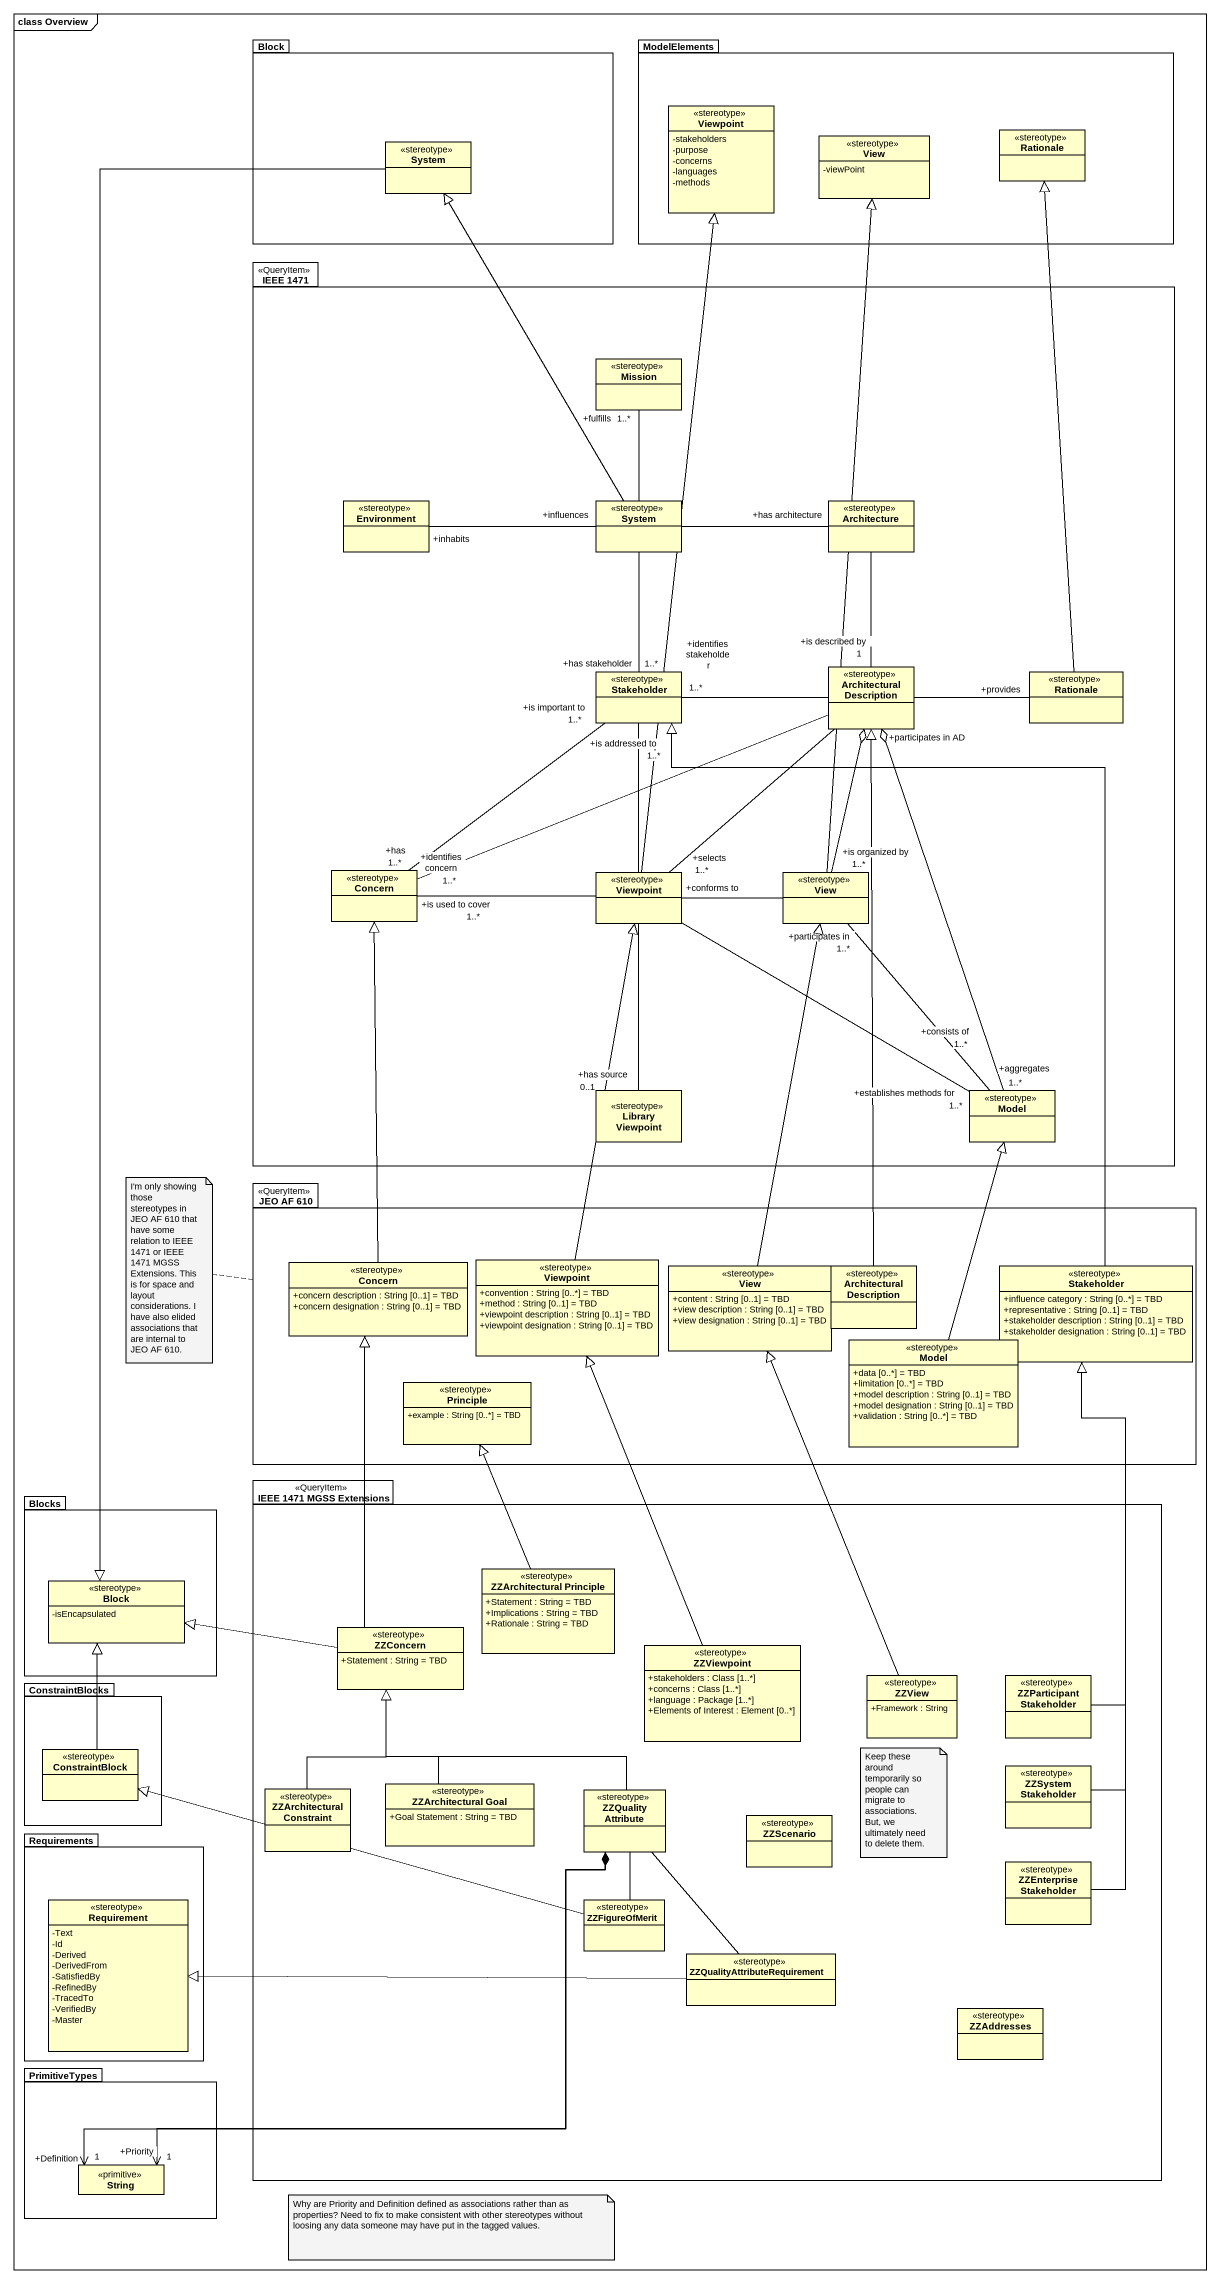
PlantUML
@startuml
mainframe class Overview
hide circle
hide empty members
skinparam classAttributeIconSize 0
package Block {
  class System <<stereotype>>
}
package ModelElements {
  class Viewpoint <<stereotype>> {
    -stakeholders
    -purpose
    -concerns
    -languages
    -methods
  }
  class View <<stereotype>> {
    -viewPoint
  }
  class Rationale <<stereotype>>
}
package "IEEE 1471" as IEEE_1471 <<QueryItem>> {
  class Mission <<stereotype>>
  class Environment <<stereotype>>
  class "System" as System_2 <<stereotype>>
  class Architecture <<stereotype>>
  class Stakeholder <<stereotype>>
  class "Architectural Description" as Architectural_Description <<stereotype>>
  class "Rationale" as Rationale_2 <<stereotype>>
  class Concern <<stereotype>>
  class "Viewpoint" as Viewpoint_2 <<stereotype>>
  class "View" as View_2 <<stereotype>>
  class "Library Viewpoint" as Library_Viewpoint <<stereotype>>
  class Model <<stereotype>>
}
package "JEO AF 610" as JEO_AF_610 <<QueryItem>> {
  class "Concern" as Concern_2 <<stereotype>> {
    +concern description : String [0..1] = TBD
    +concern designation : String [0..1] = TBD
  }
  class "Viewpoint" as Viewpoint_3 <<stereotype>> {
    +convention : String [0..*] = TBD
    +method : String [0..1] = TBD
    +viewpoint description : String [0..1] = TBD
    +viewpoint designation : String [0..1] = TBD
  }
  class "View" as View_3 <<stereotype>> {
    +content : String [0..1] = TBD
    +view description : String [0..1] = TBD
    +view designation : String [0..1] = TBD
  }
  class "Architectural Description" as Architectural_Description_2 <<stereotype>>
  class "Stakeholder" as Stakeholder_2 <<stereotype>> {
    +influence category : String [0..*] = TBD
    +representative : String [0..1] = TBD
    +stakeholder description : String [0..1] = TBD
    +stakeholder designation : String [0..1] = TBD
  }
  class "Model" as Model_2 <<stereotype>> {
    +data [0..*] = TBD
    +limitation [0..*] = TBD
    +model description : String [0..1] = TBD
    +model designation : String [0..1] = TBD
    +validation : String [0..*] = TBD
  }
  class Principle <<stereotype>> {
    +example : String [0..*] = TBD
  }
}
package Blocks {
  class "Block" as Block_2 <<stereotype>> {
    -isEncapsulated
  }
}
package "IEEE 1471 MGSS Extensions" as IEEE_1471_MGSS_Extensions <<QueryItem>> {
  class "ZZArchitectural Principle" as ZZArchitectural_Principle <<stereotype>> {
    +Statement : String = TBD
    +Implications : String = TBD
    +Rationale : String = TBD
  }
  class ZZConcern <<stereotype>> {
    +Statement : String = TBD
  }
  class ZZViewpoint <<stereotype>> {
    +stakeholders : Class [1..*]
    +concerns : Class [1..*]
    +language : Package [1..*]
    +Elements of Interest : Element [0..*]
  }
  class ZZView <<stereotype>> {
    +Framework : String
  }
  class "ZZParticipant Stakeholder" as ZZParticipant_Stakeholder <<stereotype>>
  class "ZZSystem Stakeholder" as ZZSystem_Stakeholder <<stereotype>>
  class "ZZArchitectural Constraint" as ZZArchitectural_Constraint <<stereotype>>
  class "ZZArchitectural Goal" as ZZArchitectural_Goal <<stereotype>> {
    +Goal Statement : String = TBD
  }
  class "ZZQuality Attribute" as ZZQuality_Attribute <<stereotype>>
  class ZZScenario <<stereotype>>
  class "ZZEnterprise Stakeholder" as ZZEnterprise_Stakeholder <<stereotype>>
  class ZZFigureOfMerit <<stereotype>>
  class "ZZQualityAttributeRequirement" as ZZQualityAttributeRequiremen <<stereotype>>
  class ZZAddresses <<stereotype>>
}
package ConstraintBlocks {
  class ConstraintBlock <<stereotype>>
}
package Requirements {
  class Requirement <<stereotype>> {
    -Text
    -Id
    -Derived
    -DerivedFrom
    -SatisfiedBy
    -RefinedBy
    -TracedTo
    -VerifiedBy
    -Master
  }
}
package PrimitiveTypes {
  class String <<primitive>>
}
System --|> Block_2
Mission "+fulfills\n1..*" -- System_2
Environment "+inhabits" -right- "+influences" System_2
System_2 -up-|> System
System_2 -right- "+has architecture" Architecture
System_2 -- "+has stakeholder\n1..*" Stakeholder
Stakeholder "+identifies stakeholder\n1..*" -right- Architectural_Description
Architectural_Description "+is described by\n1" -up- Architecture
Architectural_Description -right- "+provides" Rationale_2
Rationale_2 -up-|> Rationale
Concern "+has\n1..*" -up- "+is important to\n1..*" Stakeholder
Concern "+identifies concern\n1..*" -right- Architectural_Description
Viewpoint_2 -up-|> Viewpoint
Viewpoint_2 -up- "+is addressed to\n1..*" Stakeholder
Viewpoint_2 "+selects\n1..*" -up- Architectural_Description
Viewpoint_2 -left- "+is used to cover\n1..*" Concern
Viewpoint_2 "+conforms to" -right- View_2
Viewpoint_2 -right- "+establishes methods for\n1..*" Model
View_2 -up-|> View
View_2 "+is organized by\n1..*" -up-o Architectural_Description
Library_Viewpoint "+has source\n0..1" -up- Viewpoint_2
Model "+aggregates\n1..*" -up-o "+participates in AD" Architectural_Description
Model "+consists of\n1..*" -up- "+participates in\n1..*" View_2
Concern_2 -up-|> Concern
Viewpoint_3 -up-|> Viewpoint_2
View_3 -up-|> View_2
Architectural_Description_2 -up-|> Architectural_Description
Stakeholder_2 -up-|> Stakeholder
Model_2 -up-|> Model
ZZArchitectural_Principle -up-|> Principle
ZZConcern -up-|> Concern_2
ZZConcern -left-|> Block_2
ZZViewpoint -up-|> Viewpoint_3
ZZView -up-|> View_3
ZZParticipant_Stakeholder -up-|> Stakeholder_2
ConstraintBlock -up-|> Block_2
ZZSystem_Stakeholder -up-|> Stakeholder_2
ZZArchitectural_Constraint -up-|> ZZConcern
ZZArchitectural_Goal -up-|> ZZConcern
ZZQuality_Attribute -up-|> ZZConcern
ZZQuality_Attribute -- ZZFigureOfMerit
ZZQuality_Attribute -- ZZQualityAttributeRequiremen
ZZQuality_Attribute *--> "+Priority\n1" String
ZZEnterprise_Stakeholder -up-|> Stakeholder_2
ZZFigureOfMerit -left-|> ConstraintBlock
ZZQualityAttributeRequiremen -left-|> Requirement
String "+Definition\n1" <-up-* ZZQuality_Attribute
note left of JEO_AF_610 : I'm only showing those stereotypes in JEO AF 610 that have some relation to IEEE 1471 or IEEE 1471 MGSS Extensions. This is for space and layout considerations. I have also elided associations that are internal to JEO AF 610.
note as N2
  Keep these around temporarily so people can migrate to associations. But, we ultimately need to delete them.
end note
note as N3
  Why are Priority and Definition defined as associations rather than as properties? Need to fix to make consistent with other stereotypes without loosing any data someone may have put in the tagged values.
end note
@enduml
